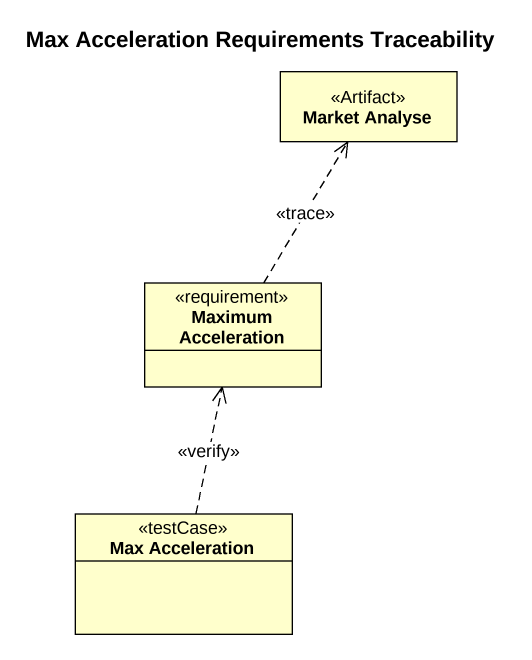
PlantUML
@startuml
title Max Acceleration Requirements Traceability
hide circle
hide empty members
class "Market Analyse" as Market_Analyse <<Artifact>>
class "Maximum Acceleration" as Maximum_Acceleration <<requirement>>
class "Max Acceleration" as Max_Acceleration <<testCase>>
Maximum_Acceleration .up.> Market_Analyse : <<trace>>
Max_Acceleration .up.> Maximum_Acceleration : <<verify>>
@enduml
